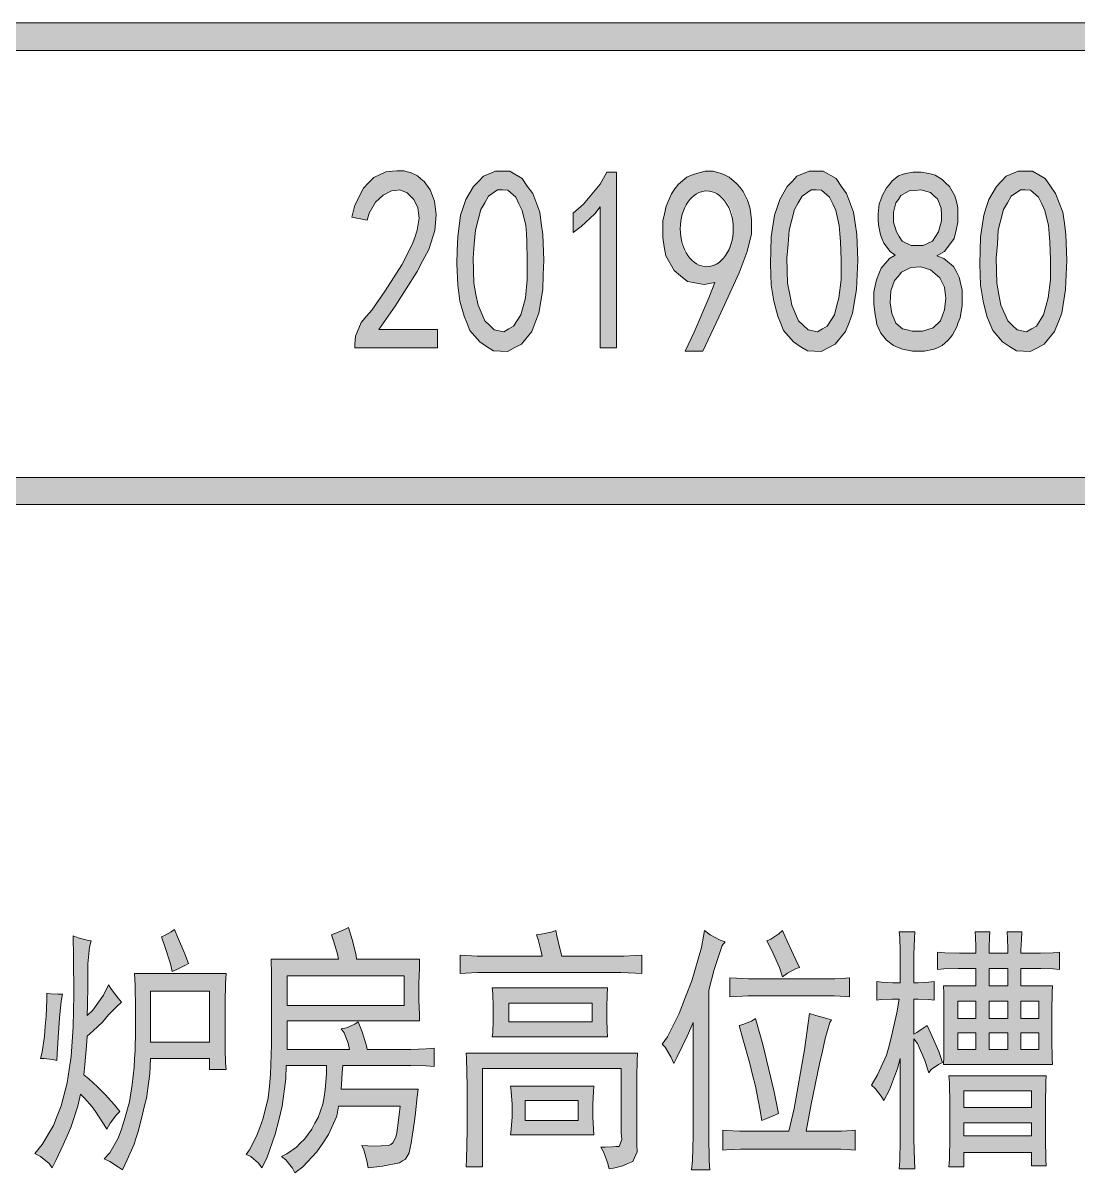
# Model space of a CAD drawing. Header units: millimetres. Extents: x 0 to 586, y 0 to 414.
# Drawn here: x 552.88 to 564.32, y 29.14 to 41.61 of the extents above; entities that cross this region are included whole.
import ezdxf

# ---------------------------------------------------------------- set-up
doc = ezdxf.new("R2010")
doc.units = ezdxf.units.MM

msp = doc.modelspace()

# ---------------------------------------------------------------- hatches: boundary and pattern name
h = msp.add_hatch(color=0)
h.dxf.hatch_style = 2
h.paths.add_polyline_path([(575.772139, 41.610139), (575.772139, 41.313806), (541.390417, 41.313806), (541.390417, 41.610139)])
h = msp.add_hatch(color=0)
h.dxf.hatch_style = 2
h.paths.add_polyline_path([(556.48225, 38.13175), (556.489306, 38.216417), (556.549278, 38.364583), (556.60925, 38.431611), (556.665694, 38.498639), (556.810333, 38.706778), (556.902056, 38.847889), (556.99025, 38.989), (557.103139, 39.207722), (557.131361, 39.285333), (557.156056, 39.362944), (557.177222, 39.493472), (557.170167, 39.549917), (557.163111, 39.606361), (557.120778, 39.698083), (557.0855, 39.733361), (557.050222, 39.768639), (556.969083, 39.800389), (556.923222, 39.793333), (556.877361, 39.789806), (556.789167, 39.743944), (556.746833, 39.705139), (556.7045, 39.666333), (556.637472, 39.549917), (556.616306, 39.472306), (556.446972, 39.504056), (556.48225, 39.634583), (556.573972, 39.818028), (556.630417, 39.878), (556.686861, 39.934444), (556.817389, 39.997944), (556.891472, 40.005), (556.937333, 40.008528), (557.014944, 40.008528), (557.050222, 39.997944), (557.0855, 39.990889), (557.159583, 39.952083), (557.198389, 39.920333), (557.233667, 39.892111), (557.297167, 39.800389), (557.321861, 39.736889), (557.346556, 39.676917), (557.364194, 39.532278), (557.357139, 39.444083), (557.350083, 39.359417), (557.283056, 39.154806), (557.219556, 39.034861), (557.156056, 38.914917), (556.919694, 38.540972), (556.739778, 38.286972), (557.378306, 38.286972), (557.378306, 38.089417), (556.48225, 38.089417)])
h = msp.add_hatch(color=0)
h.paths.add_polyline_path([(557.589972, 39.144222), (557.597028, 39.292389), (557.628778, 39.525222), (557.657, 39.609889), (557.685222, 39.698083), (557.769889, 39.839194), (557.822806, 39.892111), (557.875722, 39.948556), (558.00625, 40.005), (558.083861, 40.005), (558.161472, 40.005), (558.295528, 39.923861), (558.351972, 39.842722), (558.411944, 39.761583), (558.486028, 39.5605), (558.503667, 39.440556), (558.521306, 39.317083), (558.531889, 39.038389), (558.524833, 38.879639), (558.521306, 38.720889), (558.475444, 38.463361), (558.436639, 38.364583), (558.401361, 38.265806), (558.288472, 38.128222), (558.210861, 38.089417), (558.136778, 38.050611), (557.985083, 38.057667), (557.911, 38.103528), (557.836917, 38.152917), (557.727556, 38.276389), (557.699333, 38.354), (557.667583, 38.431611), (557.621722, 38.593889), (557.607611, 38.682083), (557.597028, 38.76675), (557.586444, 38.999583)])
h.paths.add_polyline_path([(557.776944, 39.21125), (557.762833, 39.059556), (557.773417, 38.787917), (557.794583, 38.667972), (557.819278, 38.551556), (557.889833, 38.382222), (557.94275, 38.332833), (557.992139, 38.283444), (558.097972, 38.262278), (558.150889, 38.294028), (558.203806, 38.32225), (558.281417, 38.445722), (558.306111, 38.537444), (558.330806, 38.629167), (558.351972, 38.826722), (558.351972, 38.936083), (558.351972, 39.041917), (558.348444, 39.239472), (558.341389, 39.327667), (558.334333, 39.415861), (558.295528, 39.578139), (558.26025, 39.648694), (558.2285, 39.722778), (558.140306, 39.796861), (558.083861, 39.800389), (558.027417, 39.800389), (557.932167, 39.733361), (557.889833, 39.659278), (557.8475, 39.588722), (557.791056, 39.362944)])
h = msp.add_hatch(color=0)
h.dxf.hatch_style = 2
h.paths.add_polyline_path([(559.142194, 39.616944), (559.08575, 39.542861), (558.937583, 39.405278), (558.849389, 39.33825), (558.849389, 39.549917), (558.962278, 39.645167), (559.142194, 39.863889), (559.21275, 39.994417), (559.318583, 39.994417), (559.318583, 38.089417), (559.142194, 38.089417)])
h = msp.add_hatch(color=0)
h.paths.add_polyline_path([(560.062944, 38.054139), (560.161722, 38.25875), (560.320472, 38.629167), (560.383972, 38.7985), (560.271083, 38.773806), (560.087639, 38.809083), (560.013556, 38.869056), (559.943, 38.9255), (559.854806, 39.08425), (559.837167, 39.183028), (559.823056, 39.285333), (559.823056, 39.46525), (559.840694, 39.542861), (559.858333, 39.624), (559.914778, 39.758056), (559.953583, 39.810972), (559.992389, 39.863889), (560.080583, 39.937972), (560.1335, 39.959139), (560.186417, 39.980306), (560.281667, 40.005), (560.324, 40.005), (560.366333, 40.005), (560.454528, 39.980306), (560.496861, 39.959139), (560.542722, 39.937972), (560.620333, 39.870944), (560.659139, 39.825083), (560.694417, 39.78275), (560.740278, 39.691028), (560.754389, 39.645167), (560.7685, 39.595778), (560.782611, 39.475833), (560.782611, 39.40175), (560.782611, 39.324139), (560.73675, 39.133639), (560.694417, 39.017222), (560.648556, 38.900806), (560.429833, 38.421028), (560.256972, 38.054139)])
h.paths.add_polyline_path([(560.013556, 39.295917), (560.020611, 39.221833), (560.07, 39.105417), (560.112333, 39.056028), (560.154667, 39.010167), (560.246389, 38.967833), (560.295778, 38.974889), (560.341639, 38.978417), (560.41925, 39.013694), (560.447472, 39.041917), (560.479222, 39.066611), (560.532139, 39.161861), (560.560361, 39.228889), (560.578, 39.313556), (560.585056, 39.454667), (560.578, 39.511111), (560.567417, 39.571083), (560.521556, 39.666333), (560.486278, 39.705139), (560.447472, 39.743944), (560.366333, 39.78275), (560.320472, 39.78275), (560.295778, 39.789806), (560.225222, 39.772167), (560.182889, 39.751), (560.140556, 39.726306), (560.073528, 39.638111), (560.048833, 39.571083), (560.027667, 39.504056), (560.010028, 39.366472)])
h = msp.add_hatch(color=0)
h.paths.add_polyline_path([(560.994278, 39.144222), (560.997806, 39.292389), (561.033083, 39.525222), (561.061306, 39.609889), (561.089528, 39.698083), (561.170667, 39.839194), (561.223583, 39.892111), (561.2765, 39.948556), (561.407028, 40.005), (561.484639, 40.005), (561.56225, 40.005), (561.699833, 39.923861), (561.756278, 39.842722), (561.812722, 39.761583), (561.890333, 39.5605), (561.907972, 39.440556), (561.925611, 39.317083), (561.936194, 39.038389), (561.929139, 38.879639), (561.922083, 38.720889), (561.87975, 38.463361), (561.840944, 38.364583), (561.802139, 38.265806), (561.68925, 38.128222), (561.615167, 38.089417), (561.537556, 38.050611), (561.389389, 38.057667), (561.311778, 38.103528), (561.237694, 38.152917), (561.131861, 38.276389), (561.100111, 38.354), (561.068361, 38.431611), (561.026028, 38.593889), (561.011917, 38.682083), (560.997806, 38.76675), (560.99075, 38.999583)])
h.paths.add_polyline_path([(561.18125, 39.21125), (561.167139, 39.059556), (561.174194, 38.787917), (561.198889, 38.667972), (561.220056, 38.551556), (561.294139, 38.382222), (561.343528, 38.332833), (561.396444, 38.283444), (561.49875, 38.262278), (561.551667, 38.294028), (561.604583, 38.32225), (561.682194, 38.445722), (561.706889, 38.537444), (561.731583, 38.629167), (561.756278, 38.826722), (561.756278, 38.936083), (561.756278, 39.041917), (561.749222, 39.239472), (561.742167, 39.327667), (561.735111, 39.415861), (561.696306, 39.578139), (561.664556, 39.648694), (561.629278, 39.722778), (561.541083, 39.796861), (561.484639, 39.800389), (561.431722, 39.800389), (561.332944, 39.733361), (561.290611, 39.659278), (561.248278, 39.588722), (561.191833, 39.362944)])
h = msp.add_hatch(color=0)
h.paths.add_polyline_path([(562.109056, 38.629167), (562.109056, 38.696194), (562.137278, 38.826722), (562.1655, 38.890222), (562.190194, 38.953722), (562.278389, 39.056028), (562.341889, 39.094833), (562.288972, 39.133639), (562.218417, 39.221833), (562.200778, 39.267694), (562.183139, 39.313556), (562.161972, 39.422917), (562.158444, 39.482889), (562.158444, 39.542861), (562.169028, 39.648694), (562.186667, 39.694556), (562.200778, 39.736889), (562.246639, 39.821556), (562.278389, 39.860361), (562.310139, 39.899167), (562.377167, 39.952083), (562.415972, 39.966194), (562.454778, 39.980306), (562.535917, 39.994417), (562.581778, 39.994417), (562.624111, 39.994417), (562.70525, 39.980306), (562.740528, 39.969722), (562.775806, 39.959139), (562.849889, 39.913278), (562.888694, 39.878), (562.931028, 39.839194), (562.987472, 39.736889), (563.005111, 39.673389), (563.02275, 39.606361), (563.02275, 39.451139), (563.001583, 39.362944), (562.980417, 39.27475), (562.878111, 39.133639), (562.793444, 39.08425), (562.867528, 39.056028), (562.973361, 38.971361), (563.005111, 38.911389), (563.036861, 38.854944), (563.068611, 38.713833), (563.068611, 38.629167), (563.068611, 38.548028), (563.047444, 38.413972), (563.026278, 38.364583), (563.008639, 38.315194), (562.962778, 38.230528), (562.938083, 38.198778), (562.913389, 38.167028), (562.849889, 38.114111), (562.807556, 38.092944), (562.765222, 38.075306), (562.659389, 38.054139), (562.592361, 38.054139), (562.528861, 38.054139), (562.4195, 38.075306), (562.373639, 38.092944), (562.32425, 38.114111), (562.246639, 38.170556), (562.218417, 38.209361), (562.186667, 38.248167), (562.144333, 38.339889), (562.13375, 38.392806), (562.123167, 38.445722), (562.109056, 38.565667)])
h.paths.add_polyline_path([(562.2925, 38.643278), (562.288972, 38.57625), (562.306611, 38.459833), (562.327778, 38.410444), (562.348944, 38.357528), (562.4195, 38.294028), (562.472417, 38.283444), (562.525333, 38.269333), (562.638222, 38.269333), (562.694667, 38.286972), (562.754639, 38.304611), (562.83225, 38.382222), (562.853417, 38.442194), (562.878111, 38.502167), (562.892222, 38.625639), (562.885167, 38.685611), (562.878111, 38.745583), (562.825194, 38.847889), (562.775806, 38.890222), (562.726417, 38.932556), (562.620583, 38.967833), (562.564139, 38.964306), (562.504167, 38.95725), (562.408917, 38.907861), (562.373639, 38.862), (562.334833, 38.819667), (562.296028, 38.706778)])
h.paths.add_polyline_path([(562.32425, 39.504056), (562.32425, 39.451139), (562.356, 39.345306), (562.384222, 39.295917), (562.415972, 39.246528), (562.51475, 39.197139), (562.581778, 39.197139), (562.645278, 39.197139), (562.747583, 39.246528), (562.779333, 39.295917), (562.811083, 39.345306), (562.842833, 39.46525), (562.842833, 39.532278), (562.839306, 39.602833), (562.8005, 39.705139), (562.761694, 39.736889), (562.722889, 39.772167), (562.620583, 39.800389), (562.557083, 39.793333), (562.493583, 39.789806), (562.401861, 39.740417), (562.377167, 39.698083), (562.348944, 39.659278), (562.32425, 39.5605)])
h = msp.add_hatch(color=0)
h.paths.add_polyline_path([(563.262639, 39.144222), (563.266167, 39.292389), (563.301444, 39.525222), (563.329667, 39.609889), (563.357889, 39.698083), (563.439028, 39.839194), (563.491944, 39.892111), (563.544861, 39.948556), (563.675389, 40.005), (563.753, 40.005), (563.830611, 40.005), (563.968194, 39.923861), (564.024639, 39.842722), (564.081083, 39.761583), (564.158694, 39.5605), (564.176333, 39.440556), (564.193972, 39.317083), (564.204556, 39.038389), (564.1975, 38.879639), (564.190444, 38.720889), (564.148111, 38.463361), (564.109306, 38.364583), (564.0705, 38.265806), (563.957611, 38.128222), (563.883528, 38.089417), (563.805917, 38.050611), (563.65775, 38.057667), (563.580139, 38.103528), (563.506056, 38.152917), (563.400222, 38.276389), (563.368472, 38.354), (563.336722, 38.431611), (563.294389, 38.593889), (563.280278, 38.682083), (563.266167, 38.76675), (563.259111, 38.999583)])
h.paths.add_polyline_path([(563.449611, 39.21125), (563.4355, 39.059556), (563.442556, 38.787917), (563.46725, 38.667972), (563.488417, 38.551556), (563.5625, 38.382222), (563.611889, 38.332833), (563.664806, 38.283444), (563.767111, 38.262278), (563.820028, 38.294028), (563.872944, 38.32225), (563.950556, 38.445722), (563.97525, 38.537444), (563.999944, 38.629167), (564.024639, 38.826722), (564.024639, 38.936083), (564.024639, 39.041917), (564.017583, 39.239472), (564.010528, 39.327667), (564.003472, 39.415861), (563.964667, 39.578139), (563.932917, 39.648694), (563.897639, 39.722778), (563.809444, 39.796861), (563.753, 39.800389), (563.700083, 39.800389), (563.601306, 39.733361), (563.558972, 39.659278), (563.516639, 39.588722), (563.460194, 39.362944)])
h = msp.add_hatch(color=0)
h.dxf.hatch_style = 2
h.paths.add_polyline_path([(575.772139, 36.681833), (575.772139, 36.389028), (541.390417, 36.389028), (541.390417, 36.681833)])
h = msp.add_hatch(color=0)
h.paths.add_polyline_path([(556.334083, 30.705778), (556.390528, 30.716361), (556.48225, 30.755167), (556.517528, 30.783389), (556.559861, 30.674028), (556.60925, 30.522333), (556.616306, 30.483528), (557.014944, 30.483528), (557.089028, 30.483528), (557.254833, 30.490583), (557.343028, 30.497639), (557.343028, 30.296556), (557.254833, 30.303611), (557.089028, 30.307139), (557.014944, 30.307139), (556.351722, 30.307139), (556.344667, 30.229528), (556.337611, 30.102528), (556.334083, 30.053139), (557.166639, 30.053139), (557.156056, 29.968472), (557.138417, 29.795611), (557.127833, 29.703889), (557.113722, 29.612167), (557.092556, 29.467528), (557.081972, 29.414611), (557.071389, 29.361694), (557.029056, 29.291139), (556.997306, 29.2735), (556.965556, 29.252333), (556.782111, 29.217056), (556.626889, 29.199417), (556.612778, 29.2735), (556.5775, 29.393444), (556.556333, 29.442833), (556.686861, 29.43225), (556.845611, 29.439306), (556.870306, 29.453417), (556.895, 29.471056), (556.92675, 29.531028), (556.937333, 29.576889), (556.944389, 29.633333), (556.962028, 29.774444), (556.972611, 29.866167), (556.305861, 29.866167), (556.284694, 29.760333), (556.1965, 29.55925), (556.133, 29.467528), (556.0695, 29.372278), (555.917806, 29.21), (555.829611, 29.142972), (555.804917, 29.195889), (555.734361, 29.284083), (555.684972, 29.322889), (555.744944, 29.351111), (555.84725, 29.421667), (555.889583, 29.467528), (555.935444, 29.509861), (556.013056, 29.619222), (556.048333, 29.682722), (556.083611, 29.746222), (556.133, 29.890861), (556.147111, 29.968472), (556.161222, 30.049611), (556.175333, 30.218944), (556.175333, 30.307139), (555.737889, 30.307139), (555.734361, 30.1625), (555.692028, 29.866167), (555.65675, 29.714472), (555.617944, 29.562778), (555.526222, 29.30525), (555.473306, 29.199417), (555.438028, 29.248806), (555.353361, 29.322889), (555.303972, 29.344056), (555.33925, 29.393444), (555.413333, 29.541611), (555.452139, 29.636861), (555.487417, 29.735639), (555.540333, 29.957889), (555.554444, 30.084889), (555.565028, 30.211889), (555.579139, 30.536444), (555.579139, 30.726944), (555.579139, 30.928028), (555.575611, 31.294917), (555.572083, 31.460722), (556.305861, 31.460722), (556.29175, 31.513639), (556.252944, 31.647694), (556.22825, 31.725306), (556.274111, 31.742944), (556.369361, 31.78175), (556.411694, 31.802917), (556.454028, 31.675917), (556.496361, 31.503056), (556.499889, 31.460722), (557.184278, 31.460722), (557.18075, 31.372528), (557.173694, 31.192611), (557.173694, 31.104417), (557.173694, 31.016222), (557.18075, 30.861), (557.184278, 30.793972), (555.748472, 30.793972), (555.748472, 30.483528), (556.422278, 30.483528), (556.408167, 30.550556), (556.365833, 30.663444)])
h.paths.add_polyline_path([(557.014944, 30.959778), (557.014944, 31.280806), (555.748472, 31.280806), (555.748472, 30.959778)])
h = msp.add_hatch(color=0)
h.dxf.hatch_style = 2
h.paths.add_polyline_path([(553.621222, 31.658278), (553.603583, 31.59125), (553.585944, 31.411333), (553.585944, 31.294917), (553.585944, 31.1785), (553.582417, 30.95625), (553.578889, 30.850417), (553.638861, 30.906861), (553.755278, 31.072667), (553.808194, 31.182028), (553.843472, 31.132639), (553.914028, 31.037389), (553.949306, 30.995056), (553.896389, 30.945667), (553.808194, 30.857472), (553.776444, 30.818667), (553.744694, 30.779861), (553.642389, 30.684611), (553.578889, 30.628167), (553.571833, 30.522333), (553.554194, 30.314194), (553.543611, 30.208361), (553.596528, 30.1625), (553.691778, 30.077833), (553.734111, 30.0355), (553.772917, 29.993167), (553.875222, 29.880278), (553.931667, 29.809722), (553.896389, 29.774444), (553.825833, 29.682722), (553.790556, 29.619222), (553.762333, 29.665083), (553.702361, 29.760333), (553.667083, 29.809722), (553.631806, 29.859111), (553.550667, 29.954361), (553.504806, 29.996694), (553.476583, 29.866167), (553.4025, 29.636861), (553.360167, 29.545139), (553.317833, 29.449889), (553.236694, 29.277028), (553.197889, 29.199417), (553.166139, 29.245278), (553.070889, 29.322889), (553.010917, 29.354639), (553.088528, 29.453417), (553.212, 29.658028), (553.254333, 29.763861), (553.296667, 29.869694), (553.360167, 30.120167), (553.381333, 30.264806), (553.406028, 30.405917), (553.427194, 30.726944), (553.430722, 30.899806), (553.43425, 31.076194), (553.430722, 31.481889), (553.427194, 31.714722), (553.480111, 31.693556), (553.578889, 31.665333)])
h = msp.add_hatch(color=0)
h.dxf.hatch_style = 2
h.paths.add_polyline_path([(554.524333, 31.78175), (554.559611, 31.704139), (554.637222, 31.520694), (554.676028, 31.414861), (554.637222, 31.393694), (554.549028, 31.347833), (554.499639, 31.326667), (554.482, 31.411333), (554.422028, 31.598306), (554.383222, 31.704139), (554.4185, 31.71825), (554.489056, 31.757056)])
h = msp.add_hatch(color=0)
h.dxf.hatch_style = 2
h.paths.add_polyline_path([(557.62525, 31.503056), (557.685222, 31.499528), (557.808694, 31.492472), (557.875722, 31.492472), (558.51425, 31.492472), (558.500139, 31.5595), (558.468389, 31.675917), (558.45075, 31.725306), (558.503667, 31.732361), (558.6095, 31.753528), (558.662417, 31.771167), (558.673, 31.714722), (558.70475, 31.577139), (558.725917, 31.492472), (559.336222, 31.492472), (559.399722, 31.492472), (559.526722, 31.499528), (559.59375, 31.503056), (559.59375, 31.3055), (559.526722, 31.309028), (559.364444, 31.316083), (559.265667, 31.316083), (557.882778, 31.316083), (557.812222, 31.316083), (557.685222, 31.309028), (557.62525, 31.3055)])
h = msp.add_hatch(color=0)
h.dxf.hatch_style = 2
h.paths.add_polyline_path([(560.496861, 31.647694), (560.465111, 31.608889), (560.376917, 31.347833), (560.320472, 31.125583), (560.320472, 29.721528), (560.320472, 29.545139), (560.324, 29.2735), (560.331056, 29.17825), (560.1335, 29.17825), (560.144083, 29.277028), (560.151139, 29.545139), (560.151139, 29.710944), (560.151139, 30.772806), (560.084111, 30.624639), (559.978278, 30.402389), (559.939472, 30.328306), (559.907722, 30.402389), (559.84775, 30.508222), (559.816, 30.539972), (559.872444, 30.617583), (559.999444, 30.871583), (560.066472, 31.0515), (560.137028, 31.227889), (560.239333, 31.587722), (560.274611, 31.771167), (560.334583, 31.725306), (560.443944, 31.665333)])
h = msp.add_hatch(color=0)
h.dxf.hatch_style = 2
h.paths.add_polyline_path([(561.11775, 31.771167), (561.170667, 31.65475), (561.265917, 31.453667), (561.304722, 31.372528), (561.269444, 31.358417), (561.174194, 31.309028), (561.11775, 31.270222), (561.086, 31.372528), (561.001333, 31.563028), (560.948417, 31.658278), (560.994278, 31.679444), (561.078944, 31.735889)])
h = msp.add_hatch(color=0)
h.dxf.hatch_style = 2
h.paths.add_polyline_path([(562.687611, 30.741056), (562.729944, 30.656389), (562.814611, 30.458833), (562.853417, 30.342417), (562.811083, 30.317722), (562.733472, 30.264806), (562.70525, 30.229528), (562.662917, 30.363583), (562.585306, 30.547028), (562.542972, 30.596417), (562.542972, 29.643917), (562.542972, 29.506333), (562.550028, 29.277028), (562.553556, 29.188833), (562.384222, 29.188833), (562.391278, 29.2735), (562.394806, 29.499278), (562.394806, 29.643917), (562.394806, 30.38475), (562.366583, 30.275389), (562.278389, 30.046083), (562.218417, 29.929667), (562.190194, 29.975528), (562.123167, 30.060194), (562.084361, 30.095472), (562.151389, 30.208361), (562.246639, 30.420028), (562.274861, 30.522333), (562.303083, 30.624639), (562.359528, 30.878639), (562.384222, 31.026806), (562.310139, 31.026806), (562.190194, 31.023278), (562.144333, 31.016222), (562.144333, 31.217306), (562.193722, 31.21025), (562.317194, 31.203194), (562.394806, 31.203194), (562.394806, 31.481889), (562.394806, 31.552444), (562.391278, 31.693556), (562.384222, 31.757056), (562.553556, 31.757056), (562.550028, 31.6865), (562.542972, 31.513639), (562.542972, 31.414861), (562.542972, 31.203194), (562.592361, 31.203194), (562.70525, 31.21025), (562.765222, 31.217306), (562.765222, 31.016222), (562.70525, 31.023278), (562.592361, 31.026806), (562.542972, 31.026806), (562.542972, 30.649333), (562.574722, 30.666972), (562.645278, 30.712833)])
h = msp.add_hatch(color=0)
h.paths.add_polyline_path([(563.216778, 31.52775), (563.216778, 31.59125), (563.21325, 31.707667), (563.209722, 31.757056), (563.368472, 31.757056), (563.364944, 31.704139), (563.361417, 31.587722), (563.361417, 31.52775), (563.5625, 31.52775), (563.5625, 31.570083), (563.558972, 31.6865), (563.555444, 31.757056), (563.714194, 31.757056), (563.710667, 31.675917), (563.703611, 31.5595), (563.703611, 31.52775), (563.84825, 31.52775), (563.918806, 31.52775), (564.056389, 31.531278), (564.123417, 31.538333), (564.123417, 31.347833), (564.056389, 31.354889), (563.922333, 31.358417), (563.855306, 31.358417), (563.703611, 31.358417), (563.703611, 31.171444), (564.049333, 31.171444), (564.045806, 31.104417), (564.042278, 30.889222), (564.042278, 30.741056), (564.042278, 30.589361), (564.045806, 30.381222), (564.049333, 30.317722), (562.864, 30.317722), (562.867528, 30.402389), (562.871056, 30.617583), (562.871056, 30.751639), (562.871056, 30.882167), (562.867528, 31.093833), (562.864, 31.171444), (563.216778, 31.171444), (563.216778, 31.358417), (563.121528, 31.358417), (563.026278, 31.358417), (562.867528, 31.354889), (562.8005, 31.347833), (562.8005, 31.538333), (562.881639, 31.531278), (563.040389, 31.52775), (563.121528, 31.52775)])
h.paths.add_polyline_path([(563.5625, 31.171444), (563.5625, 31.358417), (563.361417, 31.358417), (563.361417, 31.171444)])
h.paths.add_polyline_path([(563.5625, 30.818667), (563.5625, 31.005639), (563.361417, 31.005639), (563.361417, 30.818667)])
h.paths.add_polyline_path([(563.216778, 30.818667), (563.216778, 31.005639), (563.02275, 31.005639), (563.02275, 30.818667)])
h.paths.add_polyline_path([(563.901167, 30.818667), (563.901167, 31.005639), (563.703611, 31.005639), (563.703611, 30.818667)])
h.paths.add_polyline_path([(563.5625, 30.483528), (563.5625, 30.663444), (563.361417, 30.663444), (563.361417, 30.483528)])
h.paths.add_polyline_path([(563.901167, 30.483528), (563.901167, 30.663444), (563.703611, 30.663444), (563.703611, 30.483528)])
h.paths.add_polyline_path([(563.216778, 30.483528), (563.216778, 30.663444), (563.02275, 30.663444), (563.02275, 30.483528)])
h = msp.add_hatch(color=0)
h.paths.add_polyline_path([(555.08525, 31.3055), (555.078194, 31.199667), (555.074667, 30.988), (555.074667, 30.882167), (555.074667, 30.561139), (555.074667, 30.483528), (555.078194, 30.335361), (555.08525, 30.264806), (554.905333, 30.264806), (554.905333, 30.38475), (554.266806, 30.38475), (554.256222, 30.218944), (554.220944, 29.954361), (554.19625, 29.859111), (554.175083, 29.763861), (554.13275, 29.594528), (554.108056, 29.5275), (554.086889, 29.456944), (554.012806, 29.284083), (553.959889, 29.17825), (553.917556, 29.206472), (553.822306, 29.266444), (553.762333, 29.298194), (553.822306, 29.361694), (553.914028, 29.520444), (553.949306, 29.619222), (553.984583, 29.721528), (554.0375, 29.915556), (554.051611, 30.007278), (554.065722, 30.102528), (554.086889, 30.2895), (554.090417, 30.381222), (554.097472, 30.469417), (554.101, 30.684611), (554.101, 30.804556), (554.101, 30.928028), (554.097472, 31.1785), (554.090417, 31.3055)])
h.paths.add_polyline_path([(554.905333, 30.561139), (554.905333, 31.115), (554.266806, 31.115), (554.266806, 30.561139)])
h = msp.add_hatch(color=0)
h.dxf.hatch_style = 2
h.paths.add_polyline_path([(561.604583, 31.249056), (561.685722, 31.249056), (561.805667, 31.256111), (561.844472, 31.259639), (561.844472, 31.0515), (561.805667, 31.055028), (561.682194, 31.062083), (561.597528, 31.062083), (560.807306, 31.062083), (560.747333, 31.062083), (560.616806, 31.055028), (560.549778, 31.0515), (560.549778, 31.259639), (560.620333, 31.256111), (560.750861, 31.249056), (560.807306, 31.249056)])
h = msp.add_hatch(color=0)
h.dxf.hatch_style = 2
h.paths.add_polyline_path([(553.310778, 31.08325), (553.296667, 31.005639), (553.279028, 30.822194), (553.271972, 30.716361), (553.264917, 30.610528), (553.254333, 30.434139), (553.250806, 30.363583), (553.201417, 30.374167), (553.113222, 30.38475), (553.070889, 30.38475), (553.088528, 30.451778), (553.11675, 30.624639), (553.123806, 30.734), (553.134389, 30.843361), (553.141444, 31.023278), (553.141444, 31.093833), (553.18025, 31.086778), (553.261389, 31.08325)])
h = msp.add_hatch(color=0)
h.paths.add_polyline_path([(559.223333, 31.150278), (559.216278, 31.076194), (559.21275, 30.938611), (559.21275, 30.871583), (559.21275, 30.811611), (559.216278, 30.684611), (559.223333, 30.617583), (557.970972, 30.617583), (557.978028, 30.666972), (557.981556, 30.793972), (557.981556, 30.871583), (557.981556, 30.949194), (557.978028, 31.086778), (557.970972, 31.150278)])
h.paths.add_polyline_path([(559.054, 30.783389), (559.054, 30.984472), (558.150889, 30.984472), (558.150889, 30.783389)])
h = msp.add_hatch(color=0)
h.dxf.hatch_style = 2
h.paths.add_polyline_path([(561.650444, 30.804556), (561.632806, 30.772806), (561.583417, 30.599944), (561.551667, 30.462361), (561.519917, 30.324778), (561.431722, 29.890861), (561.375278, 29.598056), (561.675139, 29.598056), (561.759806, 29.598056), (561.876222, 29.605111), (561.907972, 29.608639), (561.907972, 29.389917), (561.865639, 29.393444), (561.75275, 29.4005), (561.675139, 29.4005), (560.772028, 29.4005), (560.662667, 29.4005), (560.510972, 29.393444), (560.472167, 29.389917), (560.472167, 29.608639), (560.510972, 29.605111), (560.652083, 29.598056), (560.754389, 29.598056), (561.188306, 29.598056), (561.24475, 29.841472), (561.357639, 30.48), (561.410556, 30.871583), (561.481111, 30.850417), (561.601056, 30.818667)])
h = msp.add_hatch(color=0)
h.dxf.hatch_style = 2
h.paths.add_polyline_path([(560.824944, 30.818667), (560.906083, 30.536444), (561.029556, 30.021389), (561.075417, 29.788556), (561.018972, 29.763861), (560.930778, 29.725056), (560.8955, 29.710944), (560.874333, 29.837944), (560.824944, 30.084889), (560.793194, 30.208361), (560.764972, 30.328306), (560.690889, 30.596417), (560.648556, 30.741056), (560.690889, 30.751639), (560.782611, 30.790444)])
h = msp.add_hatch(color=0)
h.dxf.hatch_style = 2
h.paths.add_polyline_path([(559.540833, 29.453417), (559.544361, 29.372278), (559.494972, 29.266444), (559.442056, 29.245278), (559.389139, 29.220583), (559.286833, 29.195889), (559.240972, 29.188833), (559.223333, 29.255861), (559.177472, 29.372278), (559.14925, 29.421667), (559.195111, 29.421667), (559.27625, 29.425194), (559.311528, 29.428722), (559.346806, 29.428722), (559.378556, 29.506333), (559.3715, 29.576889), (559.3715, 30.275389), (557.865139, 30.275389), (557.865139, 29.21), (557.68875, 29.21), (557.692278, 29.287611), (557.699333, 29.605111), (557.699333, 29.841472), (557.699333, 30.084889), (557.692278, 30.38475), (557.68875, 30.441194), (559.547889, 30.441194), (559.544361, 30.363583), (559.540833, 30.190722), (559.540833, 30.095472)])
h = msp.add_hatch(color=0)
h.paths.add_polyline_path([(563.978778, 30.197778), (563.97525, 30.13075), (563.971722, 29.880278), (563.971722, 29.696833), (563.971722, 29.520444), (563.97525, 29.284083), (563.978778, 29.220583), (563.820028, 29.220583), (563.820028, 29.365222), (563.08625, 29.365222), (563.08625, 29.21), (562.923972, 29.21), (562.931028, 29.287611), (562.934556, 29.538083), (562.934556, 29.710944), (562.934556, 29.880278), (562.931028, 30.123694), (562.923972, 30.197778)])
h.paths.add_polyline_path([(563.820028, 29.852056), (563.820028, 30.031972), (563.08625, 30.031972), (563.08625, 29.852056)])
h.paths.add_polyline_path([(563.820028, 29.545139), (563.820028, 29.68625), (563.08625, 29.68625), (563.08625, 29.545139)])
h = msp.add_hatch(color=0)
h.paths.add_polyline_path([(559.071639, 30.084889), (559.068111, 30.024917), (559.061056, 29.890861), (559.061056, 29.820306), (559.061056, 29.753278), (559.068111, 29.619222), (559.071639, 29.555722), (558.168528, 29.555722), (558.175583, 29.619222), (558.186167, 29.753278), (558.186167, 29.820306), (558.186167, 29.890861), (558.175583, 30.024917), (558.168528, 30.084889)])
h.paths.add_polyline_path([(558.902306, 29.710944), (558.902306, 29.929667), (558.327278, 29.929667), (558.327278, 29.710944)])

# ---------------------------------------------------------------- linework, layer by layer
at = {"color": 0, "lineweight": 0}
for points in [[(575.772139, 41.610139), (575.772139, 41.313806), (541.390417, 41.313806), (541.390417, 41.610139)], [(556.48225, 38.13175), (556.489306, 38.216417), (556.549278, 38.364583), (556.60925, 38.431611), (556.665694, 38.498639), (556.810333, 38.706778), (556.902056, 38.847889), (556.99025, 38.989), (557.103139, 39.207722), (557.131361, 39.285333), (557.156056, 39.362944), (557.177222, 39.493472), (557.170167, 39.549917), (557.163111, 39.606361), (557.120778, 39.698083), (557.0855, 39.733361), (557.050222, 39.768639), (556.969083, 39.800389), (556.923222, 39.793333), (556.877361, 39.789806), (556.789167, 39.743944), (556.746833, 39.705139), (556.7045, 39.666333), (556.637472, 39.549917), (556.616306, 39.472306), (556.446972, 39.504056), (556.48225, 39.634583), (556.573972, 39.818028), (556.630417, 39.878), (556.686861, 39.934444), (556.817389, 39.997944), (556.891472, 40.005), (556.937333, 40.008528), (557.014944, 40.008528), (557.050222, 39.997944), (557.0855, 39.990889), (557.159583, 39.952083), (557.198389, 39.920333), (557.233667, 39.892111), (557.297167, 39.800389), (557.321861, 39.736889), (557.346556, 39.676917), (557.364194, 39.532278), (557.357139, 39.444083), (557.350083, 39.359417), (557.283056, 39.154806), (557.219556, 39.034861), (557.156056, 38.914917), (556.919694, 38.540972), (556.739778, 38.286972), (557.378306, 38.286972), (557.378306, 38.089417), (556.48225, 38.089417)], [(557.589972, 39.144222), (557.597028, 39.292389), (557.628778, 39.525222), (557.657, 39.609889), (557.685222, 39.698083), (557.769889, 39.839194), (557.822806, 39.892111), (557.875722, 39.948556), (558.00625, 40.005), (558.083861, 40.005), (558.161472, 40.005), (558.295528, 39.923861), (558.351972, 39.842722), (558.411944, 39.761583), (558.486028, 39.5605), (558.503667, 39.440556), (558.521306, 39.317083), (558.531889, 39.038389), (558.524833, 38.879639), (558.521306, 38.720889), (558.475444, 38.463361), (558.436639, 38.364583), (558.401361, 38.265806), (558.288472, 38.128222), (558.210861, 38.089417), (558.136778, 38.050611), (557.985083, 38.057667), (557.911, 38.103528), (557.836917, 38.152917), (557.727556, 38.276389), (557.699333, 38.354), (557.667583, 38.431611), (557.621722, 38.593889), (557.607611, 38.682083), (557.597028, 38.76675), (557.586444, 38.999583)], [(559.142194, 39.616944), (559.08575, 39.542861), (558.937583, 39.405278), (558.849389, 39.33825), (558.849389, 39.549917), (558.962278, 39.645167), (559.142194, 39.863889), (559.21275, 39.994417), (559.318583, 39.994417), (559.318583, 38.089417), (559.142194, 38.089417)], [(560.062944, 38.054139), (560.161722, 38.25875), (560.320472, 38.629167), (560.383972, 38.7985), (560.271083, 38.773806), (560.087639, 38.809083), (560.013556, 38.869056), (559.943, 38.9255), (559.854806, 39.08425), (559.837167, 39.183028), (559.823056, 39.285333), (559.823056, 39.46525), (559.840694, 39.542861), (559.858333, 39.624), (559.914778, 39.758056), (559.953583, 39.810972), (559.992389, 39.863889), (560.080583, 39.937972), (560.1335, 39.959139), (560.186417, 39.980306), (560.281667, 40.005), (560.324, 40.005), (560.366333, 40.005), (560.454528, 39.980306), (560.496861, 39.959139), (560.542722, 39.937972), (560.620333, 39.870944), (560.659139, 39.825083), (560.694417, 39.78275), (560.740278, 39.691028), (560.754389, 39.645167), (560.7685, 39.595778), (560.782611, 39.475833), (560.782611, 39.40175), (560.782611, 39.324139), (560.73675, 39.133639), (560.694417, 39.017222), (560.648556, 38.900806), (560.429833, 38.421028), (560.256972, 38.054139)], [(560.994278, 39.144222), (560.997806, 39.292389), (561.033083, 39.525222), (561.061306, 39.609889), (561.089528, 39.698083), (561.170667, 39.839194), (561.223583, 39.892111), (561.2765, 39.948556), (561.407028, 40.005), (561.484639, 40.005), (561.56225, 40.005), (561.699833, 39.923861), (561.756278, 39.842722), (561.812722, 39.761583), (561.890333, 39.5605), (561.907972, 39.440556), (561.925611, 39.317083), (561.936194, 39.038389), (561.929139, 38.879639), (561.922083, 38.720889), (561.87975, 38.463361), (561.840944, 38.364583), (561.802139, 38.265806), (561.68925, 38.128222), (561.615167, 38.089417), (561.537556, 38.050611), (561.389389, 38.057667), (561.311778, 38.103528), (561.237694, 38.152917), (561.131861, 38.276389), (561.100111, 38.354), (561.068361, 38.431611), (561.026028, 38.593889), (561.011917, 38.682083), (560.997806, 38.76675), (560.99075, 38.999583)], [(562.109056, 38.629167), (562.109056, 38.696194), (562.137278, 38.826722), (562.1655, 38.890222), (562.190194, 38.953722), (562.278389, 39.056028), (562.341889, 39.094833), (562.288972, 39.133639), (562.218417, 39.221833), (562.200778, 39.267694), (562.183139, 39.313556), (562.161972, 39.422917), (562.158444, 39.482889), (562.158444, 39.542861), (562.169028, 39.648694), (562.186667, 39.694556), (562.200778, 39.736889), (562.246639, 39.821556), (562.278389, 39.860361), (562.310139, 39.899167), (562.377167, 39.952083), (562.415972, 39.966194), (562.454778, 39.980306), (562.535917, 39.994417), (562.581778, 39.994417), (562.624111, 39.994417), (562.70525, 39.980306), (562.740528, 39.969722), (562.775806, 39.959139), (562.849889, 39.913278), (562.888694, 39.878), (562.931028, 39.839194), (562.987472, 39.736889), (563.005111, 39.673389), (563.02275, 39.606361), (563.02275, 39.451139), (563.001583, 39.362944), (562.980417, 39.27475), (562.878111, 39.133639), (562.793444, 39.08425), (562.867528, 39.056028), (562.973361, 38.971361), (563.005111, 38.911389), (563.036861, 38.854944), (563.068611, 38.713833), (563.068611, 38.629167), (563.068611, 38.548028), (563.047444, 38.413972), (563.026278, 38.364583), (563.008639, 38.315194), (562.962778, 38.230528), (562.938083, 38.198778), (562.913389, 38.167028), (562.849889, 38.114111), (562.807556, 38.092944), (562.765222, 38.075306), (562.659389, 38.054139), (562.592361, 38.054139), (562.528861, 38.054139), (562.4195, 38.075306), (562.373639, 38.092944), (562.32425, 38.114111), (562.246639, 38.170556), (562.218417, 38.209361), (562.186667, 38.248167), (562.144333, 38.339889), (562.13375, 38.392806), (562.123167, 38.445722), (562.109056, 38.565667)], [(563.262639, 39.144222), (563.266167, 39.292389), (563.301444, 39.525222), (563.329667, 39.609889), (563.357889, 39.698083), (563.439028, 39.839194), (563.491944, 39.892111), (563.544861, 39.948556), (563.675389, 40.005), (563.753, 40.005), (563.830611, 40.005), (563.968194, 39.923861), (564.024639, 39.842722), (564.081083, 39.761583), (564.158694, 39.5605), (564.176333, 39.440556), (564.193972, 39.317083), (564.204556, 39.038389), (564.1975, 38.879639), (564.190444, 38.720889), (564.148111, 38.463361), (564.109306, 38.364583), (564.0705, 38.265806), (563.957611, 38.128222), (563.883528, 38.089417), (563.805917, 38.050611), (563.65775, 38.057667), (563.580139, 38.103528), (563.506056, 38.152917), (563.400222, 38.276389), (563.368472, 38.354), (563.336722, 38.431611), (563.294389, 38.593889), (563.280278, 38.682083), (563.266167, 38.76675), (563.259111, 38.999583)], [(557.776944, 39.21125), (557.762833, 39.059556), (557.773417, 38.787917), (557.794583, 38.667972), (557.819278, 38.551556), (557.889833, 38.382222), (557.94275, 38.332833), (557.992139, 38.283444), (558.097972, 38.262278), (558.150889, 38.294028), (558.203806, 38.32225), (558.281417, 38.445722), (558.306111, 38.537444), (558.330806, 38.629167), (558.351972, 38.826722), (558.351972, 38.936083), (558.351972, 39.041917), (558.348444, 39.239472), (558.341389, 39.327667), (558.334333, 39.415861), (558.295528, 39.578139), (558.26025, 39.648694), (558.2285, 39.722778), (558.140306, 39.796861), (558.083861, 39.800389), (558.027417, 39.800389), (557.932167, 39.733361), (557.889833, 39.659278), (557.8475, 39.588722), (557.791056, 39.362944)], [(561.18125, 39.21125), (561.167139, 39.059556), (561.174194, 38.787917), (561.198889, 38.667972), (561.220056, 38.551556), (561.294139, 38.382222), (561.343528, 38.332833), (561.396444, 38.283444), (561.49875, 38.262278), (561.551667, 38.294028), (561.604583, 38.32225), (561.682194, 38.445722), (561.706889, 38.537444), (561.731583, 38.629167), (561.756278, 38.826722), (561.756278, 38.936083), (561.756278, 39.041917), (561.749222, 39.239472), (561.742167, 39.327667), (561.735111, 39.415861), (561.696306, 39.578139), (561.664556, 39.648694), (561.629278, 39.722778), (561.541083, 39.796861), (561.484639, 39.800389), (561.431722, 39.800389), (561.332944, 39.733361), (561.290611, 39.659278), (561.248278, 39.588722), (561.191833, 39.362944)], [(562.32425, 39.504056), (562.32425, 39.451139), (562.356, 39.345306), (562.384222, 39.295917), (562.415972, 39.246528), (562.51475, 39.197139), (562.581778, 39.197139), (562.645278, 39.197139), (562.747583, 39.246528), (562.779333, 39.295917), (562.811083, 39.345306), (562.842833, 39.46525), (562.842833, 39.532278), (562.839306, 39.602833), (562.8005, 39.705139), (562.761694, 39.736889), (562.722889, 39.772167), (562.620583, 39.800389), (562.557083, 39.793333), (562.493583, 39.789806), (562.401861, 39.740417), (562.377167, 39.698083), (562.348944, 39.659278), (562.32425, 39.5605)], [(563.449611, 39.21125), (563.4355, 39.059556), (563.442556, 38.787917), (563.46725, 38.667972), (563.488417, 38.551556), (563.5625, 38.382222), (563.611889, 38.332833), (563.664806, 38.283444), (563.767111, 38.262278), (563.820028, 38.294028), (563.872944, 38.32225), (563.950556, 38.445722), (563.97525, 38.537444), (563.999944, 38.629167), (564.024639, 38.826722), (564.024639, 38.936083), (564.024639, 39.041917), (564.017583, 39.239472), (564.010528, 39.327667), (564.003472, 39.415861), (563.964667, 39.578139), (563.932917, 39.648694), (563.897639, 39.722778), (563.809444, 39.796861), (563.753, 39.800389), (563.700083, 39.800389), (563.601306, 39.733361), (563.558972, 39.659278), (563.516639, 39.588722), (563.460194, 39.362944)], [(562.2925, 38.643278), (562.288972, 38.57625), (562.306611, 38.459833), (562.327778, 38.410444), (562.348944, 38.357528), (562.4195, 38.294028), (562.472417, 38.283444), (562.525333, 38.269333), (562.638222, 38.269333), (562.694667, 38.286972), (562.754639, 38.304611), (562.83225, 38.382222), (562.853417, 38.442194), (562.878111, 38.502167), (562.892222, 38.625639), (562.885167, 38.685611), (562.878111, 38.745583), (562.825194, 38.847889), (562.775806, 38.890222), (562.726417, 38.932556), (562.620583, 38.967833), (562.564139, 38.964306), (562.504167, 38.95725), (562.408917, 38.907861), (562.373639, 38.862), (562.334833, 38.819667), (562.296028, 38.706778)], [(575.772139, 36.681833), (575.772139, 36.389028), (541.390417, 36.389028), (541.390417, 36.681833)], [(556.334083, 30.705778), (556.390528, 30.716361), (556.48225, 30.755167), (556.517528, 30.783389), (556.559861, 30.674028), (556.60925, 30.522333), (556.616306, 30.483528), (557.014944, 30.483528), (557.089028, 30.483528), (557.254833, 30.490583), (557.343028, 30.497639), (557.343028, 30.296556), (557.254833, 30.303611), (557.089028, 30.307139), (557.014944, 30.307139), (556.351722, 30.307139), (556.344667, 30.229528), (556.337611, 30.102528), (556.334083, 30.053139), (557.166639, 30.053139), (557.156056, 29.968472), (557.138417, 29.795611), (557.127833, 29.703889), (557.113722, 29.612167), (557.092556, 29.467528), (557.081972, 29.414611), (557.071389, 29.361694), (557.029056, 29.291139), (556.997306, 29.2735), (556.965556, 29.252333), (556.782111, 29.217056), (556.626889, 29.199417), (556.612778, 29.2735), (556.5775, 29.393444), (556.556333, 29.442833), (556.686861, 29.43225), (556.845611, 29.439306), (556.870306, 29.453417), (556.895, 29.471056), (556.92675, 29.531028), (556.937333, 29.576889), (556.944389, 29.633333), (556.962028, 29.774444), (556.972611, 29.866167), (556.305861, 29.866167), (556.284694, 29.760333), (556.1965, 29.55925), (556.133, 29.467528), (556.0695, 29.372278), (555.917806, 29.21), (555.829611, 29.142972), (555.804917, 29.195889), (555.734361, 29.284083), (555.684972, 29.322889), (555.744944, 29.351111), (555.84725, 29.421667), (555.889583, 29.467528), (555.935444, 29.509861), (556.013056, 29.619222), (556.048333, 29.682722), (556.083611, 29.746222), (556.133, 29.890861), (556.147111, 29.968472), (556.161222, 30.049611), (556.175333, 30.218944), (556.175333, 30.307139), (555.737889, 30.307139), (555.734361, 30.1625), (555.692028, 29.866167), (555.65675, 29.714472), (555.617944, 29.562778), (555.526222, 29.30525), (555.473306, 29.199417), (555.438028, 29.248806), (555.353361, 29.322889), (555.303972, 29.344056), (555.33925, 29.393444), (555.413333, 29.541611), (555.452139, 29.636861), (555.487417, 29.735639), (555.540333, 29.957889), (555.554444, 30.084889), (555.565028, 30.211889), (555.579139, 30.536444), (555.579139, 30.726944), (555.579139, 30.928028), (555.575611, 31.294917), (555.572083, 31.460722), (556.305861, 31.460722), (556.29175, 31.513639), (556.252944, 31.647694), (556.22825, 31.725306), (556.274111, 31.742944), (556.369361, 31.78175), (556.411694, 31.802917), (556.454028, 31.675917), (556.496361, 31.503056), (556.499889, 31.460722), (557.184278, 31.460722), (557.18075, 31.372528), (557.173694, 31.192611), (557.173694, 31.104417), (557.173694, 31.016222), (557.18075, 30.861), (557.184278, 30.793972), (555.748472, 30.793972), (555.748472, 30.483528), (556.422278, 30.483528), (556.408167, 30.550556), (556.365833, 30.663444)], [(553.621222, 31.658278), (553.603583, 31.59125), (553.585944, 31.411333), (553.585944, 31.294917), (553.585944, 31.1785), (553.582417, 30.95625), (553.578889, 30.850417), (553.638861, 30.906861), (553.755278, 31.072667), (553.808194, 31.182028), (553.843472, 31.132639), (553.914028, 31.037389), (553.949306, 30.995056), (553.896389, 30.945667), (553.808194, 30.857472), (553.776444, 30.818667), (553.744694, 30.779861), (553.642389, 30.684611), (553.578889, 30.628167), (553.571833, 30.522333), (553.554194, 30.314194), (553.543611, 30.208361), (553.596528, 30.1625), (553.691778, 30.077833), (553.734111, 30.0355), (553.772917, 29.993167), (553.875222, 29.880278), (553.931667, 29.809722), (553.896389, 29.774444), (553.825833, 29.682722), (553.790556, 29.619222), (553.762333, 29.665083), (553.702361, 29.760333), (553.667083, 29.809722), (553.631806, 29.859111), (553.550667, 29.954361), (553.504806, 29.996694), (553.476583, 29.866167), (553.4025, 29.636861), (553.360167, 29.545139), (553.317833, 29.449889), (553.236694, 29.277028), (553.197889, 29.199417), (553.166139, 29.245278), (553.070889, 29.322889), (553.010917, 29.354639), (553.088528, 29.453417), (553.212, 29.658028), (553.254333, 29.763861), (553.296667, 29.869694), (553.360167, 30.120167), (553.381333, 30.264806), (553.406028, 30.405917), (553.427194, 30.726944), (553.430722, 30.899806), (553.43425, 31.076194), (553.430722, 31.481889), (553.427194, 31.714722), (553.480111, 31.693556), (553.578889, 31.665333)], [(554.524333, 31.78175), (554.559611, 31.704139), (554.637222, 31.520694), (554.676028, 31.414861), (554.637222, 31.393694), (554.549028, 31.347833), (554.499639, 31.326667), (554.482, 31.411333), (554.422028, 31.598306), (554.383222, 31.704139), (554.4185, 31.71825), (554.489056, 31.757056)], [(557.62525, 31.503056), (557.685222, 31.499528), (557.808694, 31.492472), (557.875722, 31.492472), (558.51425, 31.492472), (558.500139, 31.5595), (558.468389, 31.675917), (558.45075, 31.725306), (558.503667, 31.732361), (558.6095, 31.753528), (558.662417, 31.771167), (558.673, 31.714722), (558.70475, 31.577139), (558.725917, 31.492472), (559.336222, 31.492472), (559.399722, 31.492472), (559.526722, 31.499528), (559.59375, 31.503056), (559.59375, 31.3055), (559.526722, 31.309028), (559.364444, 31.316083), (559.265667, 31.316083), (557.882778, 31.316083), (557.812222, 31.316083), (557.685222, 31.309028), (557.62525, 31.3055)], [(560.496861, 31.647694), (560.465111, 31.608889), (560.376917, 31.347833), (560.320472, 31.125583), (560.320472, 29.721528), (560.320472, 29.545139), (560.324, 29.2735), (560.331056, 29.17825), (560.1335, 29.17825), (560.144083, 29.277028), (560.151139, 29.545139), (560.151139, 29.710944), (560.151139, 30.772806), (560.084111, 30.624639), (559.978278, 30.402389), (559.939472, 30.328306), (559.907722, 30.402389), (559.84775, 30.508222), (559.816, 30.539972), (559.872444, 30.617583), (559.999444, 30.871583), (560.066472, 31.0515), (560.137028, 31.227889), (560.239333, 31.587722), (560.274611, 31.771167), (560.334583, 31.725306), (560.443944, 31.665333)], [(561.11775, 31.771167), (561.170667, 31.65475), (561.265917, 31.453667), (561.304722, 31.372528), (561.269444, 31.358417), (561.174194, 31.309028), (561.11775, 31.270222), (561.086, 31.372528), (561.001333, 31.563028), (560.948417, 31.658278), (560.994278, 31.679444), (561.078944, 31.735889)], [(562.687611, 30.741056), (562.729944, 30.656389), (562.814611, 30.458833), (562.853417, 30.342417), (562.811083, 30.317722), (562.733472, 30.264806), (562.70525, 30.229528), (562.662917, 30.363583), (562.585306, 30.547028), (562.542972, 30.596417), (562.542972, 29.643917), (562.542972, 29.506333), (562.550028, 29.277028), (562.553556, 29.188833), (562.384222, 29.188833), (562.391278, 29.2735), (562.394806, 29.499278), (562.394806, 29.643917), (562.394806, 30.38475), (562.366583, 30.275389), (562.278389, 30.046083), (562.218417, 29.929667), (562.190194, 29.975528), (562.123167, 30.060194), (562.084361, 30.095472), (562.151389, 30.208361), (562.246639, 30.420028), (562.274861, 30.522333), (562.303083, 30.624639), (562.359528, 30.878639), (562.384222, 31.026806), (562.310139, 31.026806), (562.190194, 31.023278), (562.144333, 31.016222), (562.144333, 31.217306), (562.193722, 31.21025), (562.317194, 31.203194), (562.394806, 31.203194), (562.394806, 31.481889), (562.394806, 31.552444), (562.391278, 31.693556), (562.384222, 31.757056), (562.553556, 31.757056), (562.550028, 31.6865), (562.542972, 31.513639), (562.542972, 31.414861), (562.542972, 31.203194), (562.592361, 31.203194), (562.70525, 31.21025), (562.765222, 31.217306), (562.765222, 31.016222), (562.70525, 31.023278), (562.592361, 31.026806), (562.542972, 31.026806), (562.542972, 30.649333), (562.574722, 30.666972), (562.645278, 30.712833)], [(563.216778, 31.52775), (563.216778, 31.59125), (563.21325, 31.707667), (563.209722, 31.757056), (563.368472, 31.757056), (563.364944, 31.704139), (563.361417, 31.587722), (563.361417, 31.52775), (563.5625, 31.52775), (563.5625, 31.570083), (563.558972, 31.6865), (563.555444, 31.757056), (563.714194, 31.757056), (563.710667, 31.675917), (563.703611, 31.5595), (563.703611, 31.52775), (563.84825, 31.52775), (563.918806, 31.52775), (564.056389, 31.531278), (564.123417, 31.538333), (564.123417, 31.347833), (564.056389, 31.354889), (563.922333, 31.358417), (563.855306, 31.358417), (563.703611, 31.358417), (563.703611, 31.171444), (564.049333, 31.171444), (564.045806, 31.104417), (564.042278, 30.889222), (564.042278, 30.741056), (564.042278, 30.589361), (564.045806, 30.381222), (564.049333, 30.317722), (562.864, 30.317722), (562.867528, 30.402389), (562.871056, 30.617583), (562.871056, 30.751639), (562.871056, 30.882167), (562.867528, 31.093833), (562.864, 31.171444), (563.216778, 31.171444), (563.216778, 31.358417), (563.121528, 31.358417), (563.026278, 31.358417), (562.867528, 31.354889), (562.8005, 31.347833), (562.8005, 31.538333), (562.881639, 31.531278), (563.040389, 31.52775), (563.121528, 31.52775)], [(555.08525, 31.3055), (555.078194, 31.199667), (555.074667, 30.988), (555.074667, 30.882167), (555.074667, 30.561139), (555.074667, 30.483528), (555.078194, 30.335361), (555.08525, 30.264806), (554.905333, 30.264806), (554.905333, 30.38475), (554.266806, 30.38475), (554.256222, 30.218944), (554.220944, 29.954361), (554.19625, 29.859111), (554.175083, 29.763861), (554.13275, 29.594528), (554.108056, 29.5275), (554.086889, 29.456944), (554.012806, 29.284083), (553.959889, 29.17825), (553.917556, 29.206472), (553.822306, 29.266444), (553.762333, 29.298194), (553.822306, 29.361694), (553.914028, 29.520444), (553.949306, 29.619222), (553.984583, 29.721528), (554.0375, 29.915556), (554.051611, 30.007278), (554.065722, 30.102528), (554.086889, 30.2895), (554.090417, 30.381222), (554.097472, 30.469417), (554.101, 30.684611), (554.101, 30.804556), (554.101, 30.928028), (554.097472, 31.1785), (554.090417, 31.3055)], [(563.5625, 31.171444), (563.5625, 31.358417), (563.361417, 31.358417), (563.361417, 31.171444)], [(557.014944, 30.959778), (557.014944, 31.280806), (555.748472, 31.280806), (555.748472, 30.959778)], [(561.604583, 31.249056), (561.685722, 31.249056), (561.805667, 31.256111), (561.844472, 31.259639), (561.844472, 31.0515), (561.805667, 31.055028), (561.682194, 31.062083), (561.597528, 31.062083), (560.807306, 31.062083), (560.747333, 31.062083), (560.616806, 31.055028), (560.549778, 31.0515), (560.549778, 31.259639), (560.620333, 31.256111), (560.750861, 31.249056), (560.807306, 31.249056)], [(553.310778, 31.08325), (553.296667, 31.005639), (553.279028, 30.822194), (553.271972, 30.716361), (553.264917, 30.610528), (553.254333, 30.434139), (553.250806, 30.363583), (553.201417, 30.374167), (553.113222, 30.38475), (553.070889, 30.38475), (553.088528, 30.451778), (553.11675, 30.624639), (553.123806, 30.734), (553.134389, 30.843361), (553.141444, 31.023278), (553.141444, 31.093833), (553.18025, 31.086778), (553.261389, 31.08325)], [(554.905333, 30.561139), (554.905333, 31.115), (554.266806, 31.115), (554.266806, 30.561139)], [(559.223333, 31.150278), (559.216278, 31.076194), (559.21275, 30.938611), (559.21275, 30.871583), (559.21275, 30.811611), (559.216278, 30.684611), (559.223333, 30.617583), (557.970972, 30.617583), (557.978028, 30.666972), (557.981556, 30.793972), (557.981556, 30.871583), (557.981556, 30.949194), (557.978028, 31.086778), (557.970972, 31.150278)], [(559.054, 30.783389), (559.054, 30.984472), (558.150889, 30.984472), (558.150889, 30.783389)], [(563.216778, 30.818667), (563.216778, 31.005639), (563.02275, 31.005639), (563.02275, 30.818667)], [(563.5625, 30.818667), (563.5625, 31.005639), (563.361417, 31.005639), (563.361417, 30.818667)], [(563.901167, 30.818667), (563.901167, 31.005639), (563.703611, 31.005639), (563.703611, 30.818667)], [(561.650444, 30.804556), (561.632806, 30.772806), (561.583417, 30.599944), (561.551667, 30.462361), (561.519917, 30.324778), (561.431722, 29.890861), (561.375278, 29.598056), (561.675139, 29.598056), (561.759806, 29.598056), (561.876222, 29.605111), (561.907972, 29.608639), (561.907972, 29.389917), (561.865639, 29.393444), (561.75275, 29.4005), (561.675139, 29.4005), (560.772028, 29.4005), (560.662667, 29.4005), (560.510972, 29.393444), (560.472167, 29.389917), (560.472167, 29.608639), (560.510972, 29.605111), (560.652083, 29.598056), (560.754389, 29.598056), (561.188306, 29.598056), (561.24475, 29.841472), (561.357639, 30.48), (561.410556, 30.871583), (561.481111, 30.850417), (561.601056, 30.818667)], [(560.824944, 30.818667), (560.906083, 30.536444), (561.029556, 30.021389), (561.075417, 29.788556), (561.018972, 29.763861), (560.930778, 29.725056), (560.8955, 29.710944), (560.874333, 29.837944), (560.824944, 30.084889), (560.793194, 30.208361), (560.764972, 30.328306), (560.690889, 30.596417), (560.648556, 30.741056), (560.690889, 30.751639), (560.782611, 30.790444)], [(563.216778, 30.483528), (563.216778, 30.663444), (563.02275, 30.663444), (563.02275, 30.483528)], [(563.5625, 30.483528), (563.5625, 30.663444), (563.361417, 30.663444), (563.361417, 30.483528)], [(563.901167, 30.483528), (563.901167, 30.663444), (563.703611, 30.663444), (563.703611, 30.483528)], [(559.540833, 29.453417), (559.544361, 29.372278), (559.494972, 29.266444), (559.442056, 29.245278), (559.389139, 29.220583), (559.286833, 29.195889), (559.240972, 29.188833), (559.223333, 29.255861), (559.177472, 29.372278), (559.14925, 29.421667), (559.195111, 29.421667), (559.27625, 29.425194), (559.311528, 29.428722), (559.346806, 29.428722), (559.378556, 29.506333), (559.3715, 29.576889), (559.3715, 30.275389), (557.865139, 30.275389), (557.865139, 29.21), (557.68875, 29.21), (557.692278, 29.287611), (557.699333, 29.605111), (557.699333, 29.841472), (557.699333, 30.084889), (557.692278, 30.38475), (557.68875, 30.441194), (559.547889, 30.441194), (559.544361, 30.363583), (559.540833, 30.190722), (559.540833, 30.095472)], [(563.978778, 30.197778), (563.97525, 30.13075), (563.971722, 29.880278), (563.971722, 29.696833), (563.971722, 29.520444), (563.97525, 29.284083), (563.978778, 29.220583), (563.820028, 29.220583), (563.820028, 29.365222), (563.08625, 29.365222), (563.08625, 29.21), (562.923972, 29.21), (562.931028, 29.287611), (562.934556, 29.538083), (562.934556, 29.710944), (562.934556, 29.880278), (562.931028, 30.123694), (562.923972, 30.197778)], [(559.071639, 30.084889), (559.068111, 30.024917), (559.061056, 29.890861), (559.061056, 29.820306), (559.061056, 29.753278), (559.068111, 29.619222), (559.071639, 29.555722), (558.168528, 29.555722), (558.175583, 29.619222), (558.186167, 29.753278), (558.186167, 29.820306), (558.186167, 29.890861), (558.175583, 30.024917), (558.168528, 30.084889)], [(558.902306, 29.710944), (558.902306, 29.929667), (558.327278, 29.929667), (558.327278, 29.710944)], [(563.820028, 29.852056), (563.820028, 30.031972), (563.08625, 30.031972), (563.08625, 29.852056)], [(563.820028, 29.545139), (563.820028, 29.68625), (563.08625, 29.68625), (563.08625, 29.545139)]]:
    msp.add_lwpolyline(points, close=True, dxfattribs=at)
msp.add_ellipse((560.297542, 39.378819), major_axis=(0, 0.410986), ratio=0.699571, start_param=0, end_param=6.283185, dxfattribs=at)

doc.saveas('drawing.dxf')
